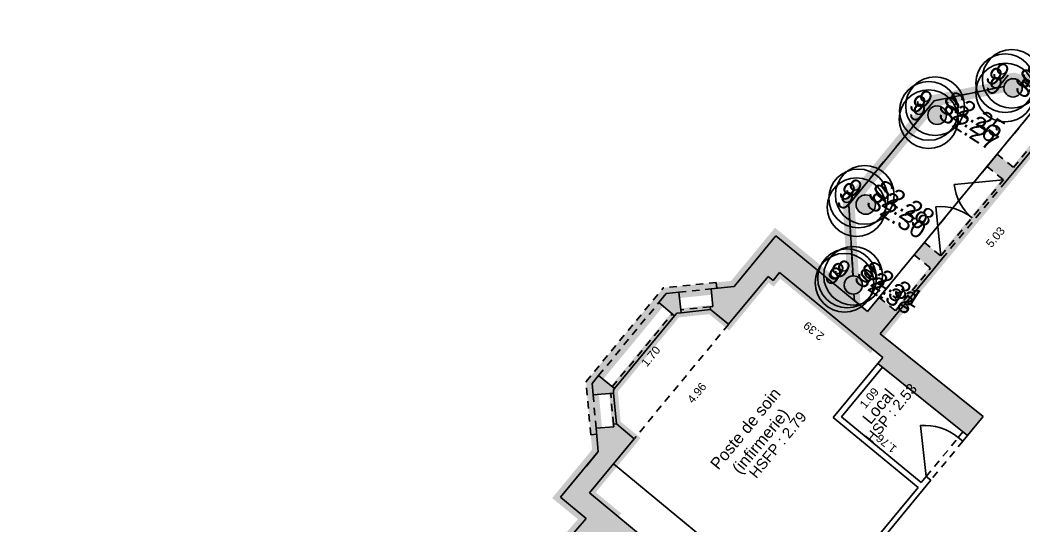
# Model space of a CAD drawing. Header units: metres. Extents: x 1653866.1 to 1653952.6, y 8210294.1 to 8210389.6.
# Drawn here: x 1653900.22 to 1653917.3, y 8210344.2 to 8210352.82 of the extents above; entities that cross this region are included whole.
import ezdxf
from ezdxf.enums import TextEntityAlignment as Align

# ---------------------------------------------------------------- set-up
doc = ezdxf.new("R2010")
doc.units = ezdxf.units.M
doc.header["$PDMODE"] = 32
doc.header["$PDSIZE"] = -0.5
doc.linetypes.add('AXES', pattern=[2, 1.25, -0.25, 0.25, -0.25])
doc.linetypes.add('CACHE2', pattern=[0.1875, 0.125, -0.0625])
for name, color, linetype in [('brut_dessin', 92, 'Continuous'), ('brut_mur', 10, 'Continuous'), ('GEX_BAT_allege', 161, 'Continuous'), ('GEX_BAT_cloison', 2, 'Continuous'), ('GEX_BAT_fenetre', 4, 'Continuous'), ('GEX_BAT_linteau_cloison', 3, 'CACHE2'), ('GEX_BAT_linteau_mur', 6, 'CACHE2'), ('GEX_BAT_menuis_ext', 4, 'Continuous'), ('GEX_BAT_mur', 1, 'Continuous'), ('GEX_BAT_plafond', 141, 'CACHE2'), ('GEX_MEP_txt_cot_alti', 51, 'Continuous'), ('GEX_MEP_txt_cot_plani', 30, 'Continuous'), ('GEX_MEP_txt_designation', 7, 'Continuous'), ('TopoAlt', 3, 'Continuous'), ('TopoCod', 1, 'Continuous'), ('TopoMat', 4, 'Continuous')]:
    doc.layers.add(name, color=color, linetype=linetype)
for name, color, linetype, true_color in [('GEX_EDS_sdp_1-habitation', 1, 'AXES', 0xff0000), ('GEX_EDS_shob_contour', 1, 'Continuous', 0xff0000), ('GEX_EDS_shon_snc', 7, 'Continuous', 0xbfff7f), ('GEX_EQU_sanitaire', 9, 'Continuous', 0x808080), ('GEX_MEP_mur_pochage', 7, 'Continuous', 0x999999), ('GEX_MEP_ouvrant_porte', 9, 'Continuous', 0x808080)]:
    doc.layers.add(name, color=color, linetype=linetype, true_color=true_color)
doc.styles.add('G100TXT-cote', font='swissl.ttf')
doc.styles.add('G100TXT-droit', font='swissl.ttf', dxfattribs={"height": 0.2})
doc.styles.add('G100TXT-italic', font='swissli.ttf', dxfattribs={"height": 0.14})
doc.styles.get("Standard").update_dxf_attribs({"font": 'swissl.ttf', "height": 0.2})
doc.dimstyles.new('G100COT-libre', dxfattribs={"dimtxt": 0.14, "dimasz": 0.18, "dimexe": 0.18, "dimexo": 0.2, "dimgap": 0.09, "dimtad": 0, "dimzin": 0, "dimdsep": 46, "dimtxsty": 'G100TXT-cote', "dimblk1": 'OBLIQUE', "dimblk2": 'OBLIQUE', "dimsah": 1, "dimcen": 0.09, "dimse1": 1, "dimse2": 1, "dimsd1": 1, "dimsd2": 1, "dimclrd": 252, "dimaunit": 2, "dimadec": 3, "dimazin": 0, "dimtfac": 1, "dimtix": 1, "dimtofl": 0, "dimtmove": 0, "dimatfit": 3, "dimldrblk": 'OBLIQUE', "dimfxl": 0.18, "dimtolj": 1, "dimtzin": 0, "dimarcsym": 0})

# ---------------------------------------------------------------- blocks, each defined once
blk = doc.blocks.new('TCPOINT')
at = {"color": 0}
blk.add_point((0, 0), dxfattribs=at)
at = {"layer": 'TopoAlt'}
blk.add_attdef('ALT', text='', height=0.3, dxfattribs=at).set_placement((0.1, -0.1), align=Align.TOP_LEFT)
at = {"layer": 'TopoCod'}
blk.add_attdef('COD', text='', height=0.3, dxfattribs=at).set_placement((-0.1, 0), align=Align.MIDDLE_RIGHT)
at = {"layer": 'TopoMat'}
blk.add_attdef('MAT', (0.1, 0.1), '', height=0.3, dxfattribs=at)
blk = doc.blocks.new('*D116')
at = {"layer": 'Defpoints', "color": 0, "transparency": 16777216}
for p in [(1653913.223, 8210348.452), (1653913.311, 8210348.379), (1653910.073, 8210344.626)]:
    blk.add_point(p, dxfattribs=at)
at = {"layer": 'GEX_MEP_txt_cot_plani', "color": 0, "transparency": 16777216, "insert": (1653911.736, 8210346.466), "char_height": 0.14, "attachment_point": 5, "rotation": 50.5279, "style": 'G100TXT-cote'}
blk.add_mtext('\\A1;4.96', dxfattribs=at)
blk = doc.blocks.new('_OBLIQUE')
at = {"color": 0, "linetype": 'ByBlock'}
blk.add_line((-0.5, -0.5), (0.5, 0.5), dxfattribs=at)
blk = doc.blocks.new('*D117')
at = {"layer": 'Defpoints', "color": 0, "transparency": 16777216}
for p in [(1653909.91, 8210344.761), (1653913.121, 8210342.36), (1653913.001, 8210342.214)]:
    blk.add_point(p, dxfattribs=at)
at = {"layer": 'GEX_MEP_txt_cot_plani', "color": 0, "transparency": 16777216, "insert": (1653911.576, 8210343.633), "char_height": 0.14, "attachment_point": 5, "rotation": 140.5205, "style": 'G100TXT-cote'}
blk.add_mtext('\\A1;4.01', dxfattribs=at)
blk = doc.blocks.new('*D118')
at = {"layer": 'Defpoints', "color": 0, "transparency": 16777216}
for p in [(1653914.894, 8210346.904), (1653914.199, 8210346.06), (1653914.325, 8210345.956)]:
    blk.add_point(p, dxfattribs=at)
at = {"layer": 'GEX_MEP_txt_cot_plani', "color": 0, "transparency": 16777216, "insert": (1653914.672, 8210346.378), "char_height": 0.14, "attachment_point": 5, "rotation": 50.5279, "style": 'G100TXT-cote'}
blk.add_mtext('\\A1;1.09', dxfattribs=at)
blk = doc.blocks.new('*D119')
at = {"layer": 'Defpoints', "color": 0, "transparency": 16777216}
for p in [(1653914.199, 8210346.06), (1653915.557, 8210344.941), (1653915.642, 8210345.044)]:
    blk.add_point(p, dxfattribs=at)
at = {"layer": 'GEX_MEP_txt_cot_plani', "color": 0, "transparency": 16777216, "insert": (1653914.963, 8210345.603), "char_height": 0.14, "attachment_point": 5, "rotation": 140.5279, "style": 'G100TXT-cote'}
blk.add_mtext('\\A1;1.76', dxfattribs=at)
blk = doc.blocks.new('*D101')
at = {"layer": 'Defpoints', "color": 0, "transparency": 16777216}
for p in [(1653918.29, 8210351.163), (1653918.416, 8210351.059), (1653915.095, 8210347.282)]:
    blk.add_point(p, dxfattribs=at)
at = {"layer": 'GEX_MEP_txt_cot_plani', "color": 0, "transparency": 16777216, "insert": (1653916.818, 8210349.119), "char_height": 0.14, "attachment_point": 5, "rotation": 50.5279, "style": 'G100TXT-cote'}
blk.add_mtext('\\A1;5.03', dxfattribs=at)
blk = doc.blocks.new('*D102')
at = {"layer": 'Defpoints', "color": 0, "transparency": 16777216}
for p in [(1653911.394, 8210347.824), (1653911.492, 8210347.743), (1653910.315, 8210346.514)]:
    blk.add_point(p, dxfattribs=at)
at = {"layer": 'GEX_MEP_txt_cot_plani', "color": 0, "transparency": 16777216, "insert": (1653910.953, 8210347.088), "char_height": 0.14, "attachment_point": 5, "rotation": 50.5279, "style": 'G100TXT-cote'}
blk.add_mtext('\\A1;1.70', dxfattribs=at)
blk = doc.blocks.new('*D103')
at = {"layer": 'Defpoints', "color": 0, "transparency": 16777216}
for p in [(1653912.85, 8210348.331), (1653912.807, 8210348.278), (1653914.69, 8210346.814)]:
    blk.add_point(p, dxfattribs=at)
at = {"layer": 'GEX_MEP_txt_cot_plani', "color": 0, "transparency": 16777216, "insert": (1653913.727, 8210347.52), "char_height": 0.14, "attachment_point": 5, "rotation": 140.5155, "style": 'G100TXT-cote'}
blk.add_mtext('\\A1;2.39', dxfattribs=at)

msp = doc.modelspace()

# ---------------------------------------------------------------- hatches: boundary and pattern name
at = {"layer": 'GEX_MEP_mur_pochage'}
h = msp.add_hatch(color=256, dxfattribs=at)
h.dxf.hatch_style = 1
h.paths.add_polyline_path([(1653917.222, 8210351.779, 1), (1653917.017, 8210351.543, 1)])
h = msp.add_hatch(color=256, dxfattribs=at)
h.dxf.hatch_style = 1
h.paths.add_polyline_path([(1653915.722, 8210351.076, 1), (1653915.93, 8210351.315, 1)])
h = msp.add_hatch(color=256, dxfattribs=at)
h.dxf.hatch_style = 1
h.paths.add_polyline_path([(1653916.849, 8210350.533), (1653916.677, 8210350.324), (1653916.994, 8210350.064), (1653917.165, 8210350.272)])
h = msp.add_hatch(color=256, dxfattribs=at)
h.dxf.hatch_style = 1
h.paths.add_polyline_path([(1653914.504, 8210349.548, 1), (1653914.72, 8210349.798, 1)])
h = msp.add_hatch(color=256, dxfattribs=at)
h.dxf.hatch_style = 1
h.paths.add_polyline_path([(1653913.08, 8210349.139), (1653912.371, 8210348.278), (1653911.979, 8210348.237), (1653912.01, 8210347.939), (1653911.965, 8210347.934), (1653911.971, 8210347.884), (1653912.276, 8210347.634), (1653912.948, 8210348.45), (1653913.033, 8210348.38), (1653913.145, 8210348.516), (1653914.901, 8210347.069), (1653914.816, 8210346.967), (1653916.344, 8210345.738), (1653916.611, 8210346.063), (1653914.859, 8210347.472), (1653915.156, 8210347.833), (1653914.84, 8210348.093), (1653914.642, 8210347.853)])
h = msp.add_hatch(color=256, dxfattribs=at)
h.dxf.hatch_style = 1
h.paths.add_polyline_path([(1653915.609, 8210349.027), (1653915.437, 8210348.819), (1653915.754, 8210348.558), (1653915.926, 8210348.767)])
h = msp.add_hatch(color=256, dxfattribs=at)
h.dxf.hatch_style = 1
h.paths.add_polyline_path([(1653914.297, 8210348.187, 1), (1653914.5, 8210348.421, 1)])
h = msp.add_hatch(color=256, dxfattribs=at)
h.dxf.hatch_style = 1
h.paths.add_polyline_path([(1653911.432, 8210348.18), (1653911.215, 8210348.158), (1653911.088, 8210348.004), (1653911.358, 8210347.781), (1653911.394, 8210347.824), (1653911.468, 8210347.832)])
h = msp.add_hatch(color=256, dxfattribs=at)
h.dxf.hatch_style = 1
h.paths.add_polyline_path([(1653910.064, 8210346.761), (1653909.953, 8210346.626), (1653909.971, 8210346.43), (1653910.319, 8210346.462), (1653910.315, 8210346.514), (1653910.334, 8210346.538)])
h = msp.add_hatch(color=256, dxfattribs=at)
h.dxf.hatch_style = 1
h.paths.add_polyline_path([(1653916.308, 8210340.787), (1653916.06, 8210340.485), (1653916.145, 8210340.416), (1653915.375, 8210339.481), (1653914.055, 8210340.569), (1653914.436, 8210341.032), (1653909.91, 8210344.761), (1653910.672, 8210345.686), (1653910.367, 8210345.937), (1653910.317, 8210345.932), (1653910.321, 8210345.89), (1653910.022, 8210345.863), (1653910.057, 8210345.468), (1653909.415, 8210344.688), (1653909.855, 8210344.326), (1653908.88, 8210343.203), (1653909.13, 8210342.986), (1653910.073, 8210344.074), (1653914.05, 8210340.799), (1653913.825, 8210340.525), (1653911.839, 8210338.237), (1653911.953, 8210338.138), (1653913.94, 8210340.43), (1653915.23, 8210339.368), (1653914.902, 8210338.97), (1653914.992, 8210338.896), (1653914.389, 8210338.201), (1653914.611, 8210338.008), (1653915.219, 8210338.709), (1653916.449, 8210340.203), (1653916.767, 8210339.942), (1653916.423, 8210339.525), (1653916.463, 8210339.19), (1653916.91, 8210339.243), (1653916.889, 8210339.419), (1653917.947, 8210340.704), (1653917.584, 8210341.003), (1653916.962, 8210340.247)])

# ---------------------------------------------------------------- linework, layer by layer
at = {"layer": 'brut_mur', "flags": 128}
for points in [[(1653916.912, 8210351.725), (1653917.033, 8210351.876)], [(1653909.856, 8210345.219), (1653910.045, 8210345.453)]]:
    msp.add_lwpolyline(points, dxfattribs=at)
at = {"layer": 'GEX_BAT_allege', "linetype": 'CACHE2'}
for p, q in [((1653912.068, 8210348.347), (1653911.164, 8210348.253)), ((1653912.079, 8210348.247), (1653912.068, 8210348.347)), ((1653909.85, 8210346.658), (1653911.164, 8210348.253)), ((1653909.931, 8210345.754), (1653909.85, 8210346.658)), ((1653909.931, 8210345.754), (1653910.031, 8210345.763))]:
    msp.add_line(p, q, dxfattribs=at)
at = {"layer": 'GEX_BAT_cloison'}
for p, q in [((1653914.816, 8210346.967), (1653914.058, 8210346.046)), ((1653914.894, 8210346.904), (1653914.199, 8210346.06)), ((1653914.058, 8210346.046), (1653915.502, 8210344.857)), ((1653914.199, 8210346.06), (1653915.557, 8210344.941)), ((1653916.266, 8210345.801), (1653916.187, 8210345.705)), ((1653916.187, 8210345.705), (1653916.264, 8210345.642)), ((1653916.344, 8210345.738), (1653916.264, 8210345.642)), ((1653915.717, 8210344.978), (1653914.535, 8210343.542)), ((1653915.64, 8210345.041), (1653915.557, 8210344.941)), ((1653915.64, 8210345.041), (1653915.717, 8210344.978)), ((1653915.502, 8210344.857), (1653914.529, 8210343.676))]:
    msp.add_line(p, q, dxfattribs=at)
at = {"layer": 'GEX_BAT_fenetre', "linetype": 'CACHE2'}
for p, q in [((1653910.296, 8210346.57), (1653911.319, 8210347.813)), ((1653911.965, 8210347.934), (1653911.463, 8210347.882)), ((1653910.317, 8210345.932), (1653910.27, 8210346.457))]:
    msp.add_line(p, q, dxfattribs=at)
at = {"layer": 'GEX_BAT_fenetre'}
for p, q in [((1653911.971, 8210347.884), (1653911.468, 8210347.832)), ((1653910.334, 8210346.538), (1653911.358, 8210347.781)), ((1653910.367, 8210345.937), (1653910.319, 8210346.462))]:
    msp.add_line(p, q, dxfattribs=at)
at = {"layer": 'GEX_BAT_linteau_cloison'}
for p, q in [((1653915.887, 8210348.799), (1653916.955, 8210350.095)), ((1653916.994, 8210350.064), (1653915.926, 8210348.767)), ((1653915.64, 8210345.041), (1653916.187, 8210345.705)), ((1653916.264, 8210345.642), (1653915.717, 8210344.978))]:
    msp.add_line(p, q, dxfattribs=at)
at = {"layer": 'GEX_BAT_linteau_mur'}
for p, q in [((1653916.849, 8210350.533), (1653917.446, 8210351.258)), ((1653916.677, 8210350.324), (1653915.609, 8210349.027)), ((1653915.437, 8210348.819), (1653914.84, 8210348.093)), ((1653911.432, 8210348.18), (1653911.979, 8210348.237)), ((1653910.064, 8210346.761), (1653911.088, 8210348.004)), ((1653910.022, 8210345.863), (1653909.971, 8210346.43))]:
    msp.add_line(p, q, dxfattribs=at)
at = {"layer": 'GEX_BAT_menuis_ext', "linetype": 'CACHE2'}
for p, q in [((1653917.127, 8210350.304), (1653917.724, 8210351.029)), ((1653915.118, 8210347.864), (1653915.715, 8210348.59))]:
    msp.add_line(p, q, dxfattribs=at)
at = {"layer": 'GEX_BAT_menuis_ext'}
for p, q in [((1653917.165, 8210350.272), (1653917.763, 8210350.998)), ((1653915.156, 8210347.833), (1653915.754, 8210348.558))]:
    msp.add_line(p, q, dxfattribs=at)
at = {"layer": 'GEX_BAT_mur'}
for p, q in [((1653916.677, 8210350.324), (1653916.849, 8210350.533)), ((1653916.994, 8210350.064), (1653917.165, 8210350.272)), ((1653912.371, 8210348.278), (1653913.08, 8210349.139)), ((1653913.08, 8210349.139), (1653914.642, 8210347.853)), ((1653915.437, 8210348.819), (1653915.609, 8210349.027)), ((1653915.754, 8210348.558), (1653915.926, 8210348.767)), ((1653913.145, 8210348.516), (1653913.033, 8210348.38)), ((1653913.145, 8210348.516), (1653914.901, 8210347.069)), ((1653912.948, 8210348.45), (1653912.276, 8210347.634)), ((1653912.948, 8210348.45), (1653913.033, 8210348.38)), ((1653911.088, 8210348.004), (1653911.215, 8210348.158)), ((1653911.432, 8210348.18), (1653911.215, 8210348.158)), ((1653911.468, 8210347.832), (1653911.432, 8210348.18)), ((1653912.371, 8210348.278), (1653911.979, 8210348.237)), ((1653912.01, 8210347.939), (1653911.979, 8210348.237)), ((1653911.088, 8210348.004), (1653911.358, 8210347.781)), ((1653914.642, 8210347.853), (1653914.84, 8210348.093)), ((1653911.358, 8210347.781), (1653911.394, 8210347.824)), ((1653911.468, 8210347.832), (1653911.394, 8210347.824)), ((1653912.01, 8210347.939), (1653911.965, 8210347.934)), ((1653911.971, 8210347.884), (1653911.965, 8210347.934)), ((1653911.971, 8210347.884), (1653912.276, 8210347.634)), ((1653914.859, 8210347.472), (1653915.156, 8210347.833)), ((1653914.859, 8210347.472), (1653916.611, 8210346.063)), ((1653914.901, 8210347.069), (1653914.816, 8210346.967)), ((1653914.816, 8210346.967), (1653916.344, 8210345.738)), ((1653909.953, 8210346.626), (1653910.064, 8210346.761)), ((1653909.971, 8210346.43), (1653909.953, 8210346.626)), ((1653910.064, 8210346.761), (1653910.334, 8210346.538)), ((1653909.971, 8210346.43), (1653910.319, 8210346.462)), ((1653910.315, 8210346.514), (1653910.334, 8210346.538)), ((1653910.319, 8210346.462), (1653910.315, 8210346.514)), ((1653910.367, 8210345.937), (1653910.317, 8210345.932)), ((1653910.321, 8210345.89), (1653910.317, 8210345.932)), ((1653910.367, 8210345.937), (1653910.672, 8210345.686)), ((1653916.611, 8210346.063), (1653916.344, 8210345.738)), ((1653910.022, 8210345.863), (1653910.321, 8210345.89)), ((1653910.057, 8210345.468), (1653910.022, 8210345.863)), ((1653910.672, 8210345.686), (1653909.91, 8210344.761)), ((1653909.415, 8210344.688), (1653910.057, 8210345.468)), ((1653909.91, 8210344.761), (1653914.436, 8210341.032)), ((1653909.415, 8210344.688), (1653909.855, 8210344.326)), ((1653908.88, 8210343.203), (1653909.855, 8210344.326))]:
    msp.add_line(p, q, dxfattribs=at)
at = {"layer": 'GEX_BAT_mur', "linetype": 'CACHE2'}
for p, q in [((1653916.849, 8210350.533), (1653917.165, 8210350.272)), ((1653916.677, 8210350.324), (1653916.994, 8210350.064)), ((1653915.609, 8210349.027), (1653915.926, 8210348.767)), ((1653915.437, 8210348.819), (1653915.754, 8210348.558)), ((1653914.84, 8210348.093), (1653915.156, 8210347.833))]:
    msp.add_line(p, q, dxfattribs=at)
at = {"layer": 'GEX_BAT_mur'}
for centre, radius in [((1653917.119, 8210351.661), 0.156), ((1653915.826, 8210351.196), 0.158), ((1653914.612, 8210349.673), 0.165), ((1653914.399, 8210348.304), 0.155)]:
    msp.add_circle(centre, radius, dxfattribs=at)
at = {"layer": 'GEX_BAT_plafond'}
for p, q in [((1653917.251, 8210351.744), (1653917.364, 8210351.768)), ((1653915.774, 8210351.441), (1653916.965, 8210351.686)), ((1653915.774, 8210351.441), (1653914.322, 8210349.677)), ((1653914.322, 8210349.677), (1653914.393, 8210348.459)), ((1653914.411, 8210348.15), (1653914.418, 8210348.037)), ((1653912.275, 8210347.632), (1653910.673, 8210345.687))]:
    msp.add_line(p, q, dxfattribs=at)
at = {"layer": 'GEX_EDS_sdp_1-habitation', "const_width": 0.15}
msp.add_lwpolyline([(1653918.216, 8210351.548), (1653917.165, 8210350.272), (1653915.926, 8210348.767), (1653915.156, 8210347.833), (1653914.861, 8210347.47), (1653914.683, 8210347.249), (1653913.145, 8210348.516), (1653913.033, 8210348.38), (1653912.948, 8210348.45), (1653912.276, 8210347.634), (1653911.971, 8210347.884), (1653911.394, 8210347.824), (1653910.315, 8210346.514), (1653910.367, 8210345.937), (1653910.673, 8210345.687), (1653909.91, 8210344.761), (1653910.344, 8210344.403), (1653910.138, 8210344.153), (1653907.6, 8210341.223)], dxfattribs=at)
at = {"layer": 'GEX_EDS_shob_contour', "const_width": 0.2}
msp.add_lwpolyline([(1653918.134, 8210352.715), (1653917.348, 8210351.764), (1653917.251, 8210351.744, 0.691921), (1653916.965, 8210351.686), (1653915.774, 8210351.441), (1653914.322, 8210349.677), (1653914.393, 8210348.459, 1.02228), (1653914.411, 8210348.15), (1653914.418, 8210348.037), (1653913.08, 8210349.139), (1653912.371, 8210348.278), (1653911.215, 8210348.158), (1653909.953, 8210346.626), (1653910.057, 8210345.468), (1653909.415, 8210344.688), (1653909.855, 8210344.326), (1653894.683, 8210326.835), (1653886.466, 8210333.962)], format="xyb", dxfattribs=at)
at = {"layer": 'GEX_EDS_shon_snc'}
msp.add_lwpolyline([(1653914.642, 8210347.853), (1653914.418, 8210348.037), (1653914.411, 8210348.15, -1.030973), (1653914.396, 8210348.459), (1653914.322, 8210349.677), (1653915.774, 8210351.441), (1653916.965, 8210351.686, -0.691921), (1653917.251, 8210351.744), (1653917.348, 8210351.764), (1653917.332, 8210351.745), (1653917.639, 8210351.492)], format="xyb", close=True, dxfattribs=at)
at = {"layer": 'GEX_EQU_sanitaire'}
msp.add_line((1653910.317, 8210345.255), (1653913.408, 8210342.708), dxfattribs=at)
at = {"layer": 'GEX_MEP_ouvrant_porte'}
for points in [[(1653916.955, 8210350.095), (1653916.119, 8210350.014, 0.198912), (1653916.421, 8210349.447, 0.198912)], [(1653916.421, 8210349.447, 0.198912), (1653915.806, 8210349.635), (1653915.887, 8210348.799)], [(1653916.187, 8210345.705, 0.193469), (1653915.542, 8210345.91), (1653915.64, 8210345.041)]]:
    msp.add_lwpolyline(points, format="xyb", dxfattribs=at)

# ---------------------------------------------------------------- block references
at = {"layer": 'brut_dessin', "rotation": 327.4913938613306}
for p, values in [((1653917.096, 8210351.815), {'MAT': 'S2.22', 'COD': '9'}), ((1653916.985, 8210351.74), {'MAT': 'S2.23', 'COD': '9'}), ((1653916.986, 8210351.581), {'MAT': 'S2.24', 'COD': '9'}), ((1653915.685, 8210351.268), {'MAT': 'S2.26', 'COD': '9'}), ((1653915.791, 8210351.35), {'MAT': 'S2.25', 'COD': '9'}), ((1653915.682, 8210351.128), {'MAT': 'S2.27', 'COD': '9'}), ((1653914.485, 8210349.778), {'MAT': 'S2.29', 'COD': '9'}), ((1653914.594, 8210349.837), {'MAT': 'S2.28', 'COD': '9'}), ((1653914.453, 8210349.628), {'MAT': 'S2.30', 'COD': '9'}), ((1653914.249, 8210348.342), {'MAT': 'S2.33', 'COD': '9'}), ((1653914.294, 8210348.417), {'MAT': 'S2.32', 'COD': '9'}), ((1653914.396, 8210348.459), {'MAT': 'S2.31', 'COD': '9'})]:
    msp.add_blockref('TCPOINT', p, dxfattribs=at).add_auto_attribs(values)

# ---------------------------------------------------------------- texts
at = {"layer": 'GEX_MEP_txt_cot_alti', "char_height": 0.18, "width": 1.56754, "attachment_point": 1, "rotation": 50.5279, "style": 'G100TXT-italic'}
for s, insert in [('HSP : 2.53', (1653914.586, 8210345.709)), ('HSFP : 2.79', (1653912.609, 8210345.11))]:
    msp.add_mtext(s, dxfattribs=dict(at, insert=insert))
at = {"layer": 'GEX_MEP_txt_designation', "char_height": 0.2, "width": 1.97385, "attachment_point": 5, "rotation": 50.5279, "style": 'G100TXT-droit'}
for s, insert in [('Poste de soin (infirmerie) ', (1653912.714, 8210345.733)), ('Local ', (1653914.829, 8210346.235))]:
    msp.add_mtext(s, dxfattribs=dict(at, insert=insert))

# ---------------------------------------------------------------- dimensions: what is measured, and where the dimension line sits
at = {"layer": 'GEX_MEP_txt_cot_plani'}
for p1, p2, distance, picture, middle in [((1653915.095, 8210347.282), (1653918.29, 8210351.163), -0.163, '*D101', (1653916.818, 8210349.119)), ((1653910.073, 8210344.626), (1653913.223, 8210348.452), -0.115, '*D116', (1653911.736, 8210346.466)), ((1653914.6905, 8210346.8141), (1653912.8497, 8210348.3306), 0.0677, '*D103', (1653913.7271, 8210347.5201)), ((1653910.315, 8210346.514), (1653911.394, 8210347.824), -0.128, '*D102', (1653910.953, 8210347.088)), ((1653914.894, 8210346.904), (1653914.199, 8210346.06), 0.163, '*D118', (1653914.672, 8210346.378)), ((1653914.199, 8210346.06), (1653915.557, 8210344.941), 0.134, '*D119', (1653914.963, 8210345.603)), ((1653909.91, 8210344.761), (1653913.001, 8210342.214), 0.189, '*D117', (1653911.576, 8210343.633))]:
    dim = msp.add_aligned_dim(p1=p1, p2=p2, distance=distance, dimstyle='G100COT-libre', dxfattribs=at)
    dim.commit()
    dim.dimension.update_dxf_attribs({"geometry": picture, "text_midpoint": middle})

doc.saveas('drawing.dxf')
